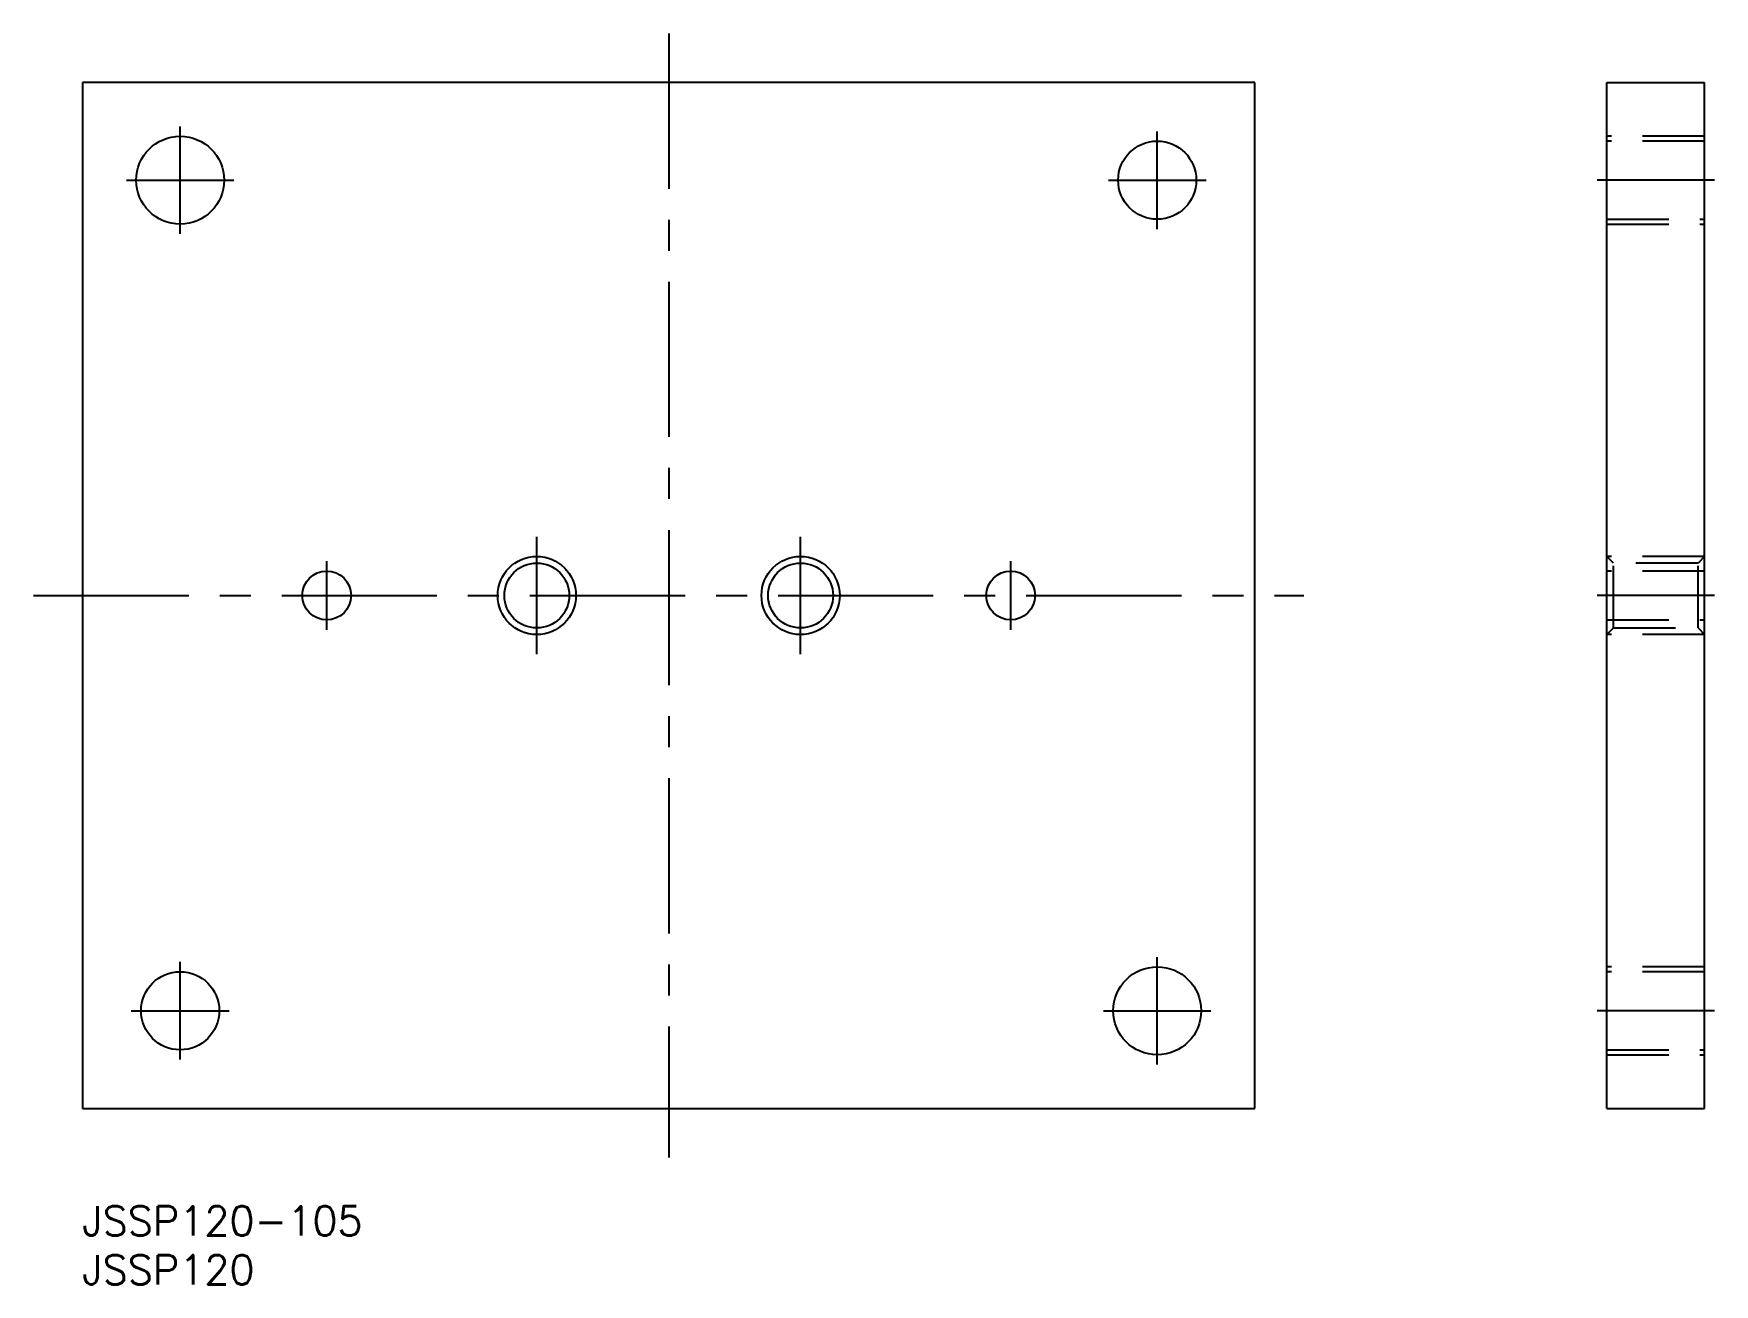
# Model space of a CAD drawing. Extents: x -5 to 167, y -8 to 120.
import ezdxf

# ---------------------------------------------------------------- set-up
doc = ezdxf.new("R2010")
doc.units = 0
doc.header["$LTSCALE"] = 0.5
doc.linetypes.add('CENTER', pattern=[50.8, 31.75, -6.35, 6.35, -6.35])
doc.linetypes.add('DASHED', pattern=[19.05, 12.7, -6.35])
for name, color, linetype in [('MSM_CENTER', 1, 'CENTER'), ('MSM_CONTINUOUS', 7, 'CONTINUOUS'), ('MSM_DASHED', 4, 'DASHED'), ('MSM_NARROW', 5, 'CONTINUOUS'), ('MSM_PART_NUMBER', 7, 'CONTINUOUS')]:
    doc.layers.add(name, color=color, linetype=linetype)
doc.styles.get("Standard").update_dxf_attribs({"font": 'txt.shx', "height": 3, "bigfont": 'bigfont.shx'})

msp = doc.modelspace()

# ---------------------------------------------------------------- linework, layer by layer
at = {"layer": 'MSM_CENTER'}
for p, q in [((60, 120), (60, 5)), ((10, 99.5), (10, 110.5)), ((110, 100), (110, 110)), ((4.5, 105), (15.5, 105)), ((105, 105), (115, 105)), ((167.02, 105), (155.02, 105)), ((46.5, 56.5), (46.5, 68.5)), ((73.5, 56.5), (73.5, 68.5)), ((25, 59), (25, 66)), ((95, 59), (95, 66)), ((-5, 62.5), (125, 62.5)), ((167.02, 62.5), (155.02, 62.5)), ((10, 15), (10, 25)), ((110, 14.5), (110, 25.5)), ((5, 20), (15, 20)), ((104.5, 20), (115.5, 20)), ((167.02, 20), (155.02, 20))]:
    msp.add_line(p, q, dxfattribs=at)
at = {"layer": 'MSM_CONTINUOUS'}
for p, q in [((0, 115), (0, 10)), ((120, 115), (0, 115)), ((120, 10), (120, 115)), ((156.02, 115), (166.02, 115)), ((156.02, 10), (156.02, 115)), ((166.02, 10), (166.02, 115)), ((0, 10), (120, 10)), ((156.02, 10), (166.02, 10))]:
    msp.add_line(p, q, dxfattribs=at)
for centre, radius in [((10, 105), 4.5), ((110, 105), 4), ((46.5, 62.5), 3.32), ((73.5, 62.5), 3.32), ((25, 62.5), 2.5), ((95, 62.5), 2.5), ((110, 20), 4.5), ((10, 20), 4)]:
    msp.add_circle(centre, radius, dxfattribs=at)
at = {"layer": 'MSM_DASHED'}
for p, q in [((166.02, 109.5), (156.02, 109.5)), ((166.02, 109), (156.02, 109)), ((156.02, 101), (166.02, 101)), ((156.02, 100.5), (166.02, 100.5)), ((156.7, 65.82), (156.02, 66.5)), ((166.02, 66.5), (156.02, 66.5)), ((165.35, 65.82), (156.7, 65.82)), ((156.7, 59.18), (156.7, 65.82)), ((166.02, 66.5), (165.35, 65.82)), ((165.35, 59.18), (165.35, 65.82)), ((166.02, 65), (156.02, 65)), ((156.02, 60), (166.02, 60)), ((156.02, 58.5), (156.7, 59.18)), ((166.02, 58.5), (156.02, 58.5)), ((156.7, 59.18), (165.35, 59.18)), ((165.35, 59.18), (166.02, 58.5)), ((166.02, 24.5), (156.02, 24.5)), ((166.02, 24), (156.02, 24)), ((156.02, 16), (166.02, 16)), ((156.02, 15.5), (166.02, 15.5))]:
    msp.add_line(p, q, dxfattribs=at)
at = {"layer": 'MSM_NARROW'}
for centre in [(46.5, 62.5), (73.5, 62.5)]:
    msp.add_circle(centre, 4, dxfattribs=at)

# ---------------------------------------------------------------- texts
at = {"layer": 'MSM_PART_NUMBER'}
for s, p in [('JSSP120-105', (0, -3)), ('JSSP120', (0, -8))]:
    msp.add_text(s, height=3, dxfattribs=at).set_placement(p)

doc.saveas('drawing.dxf')
